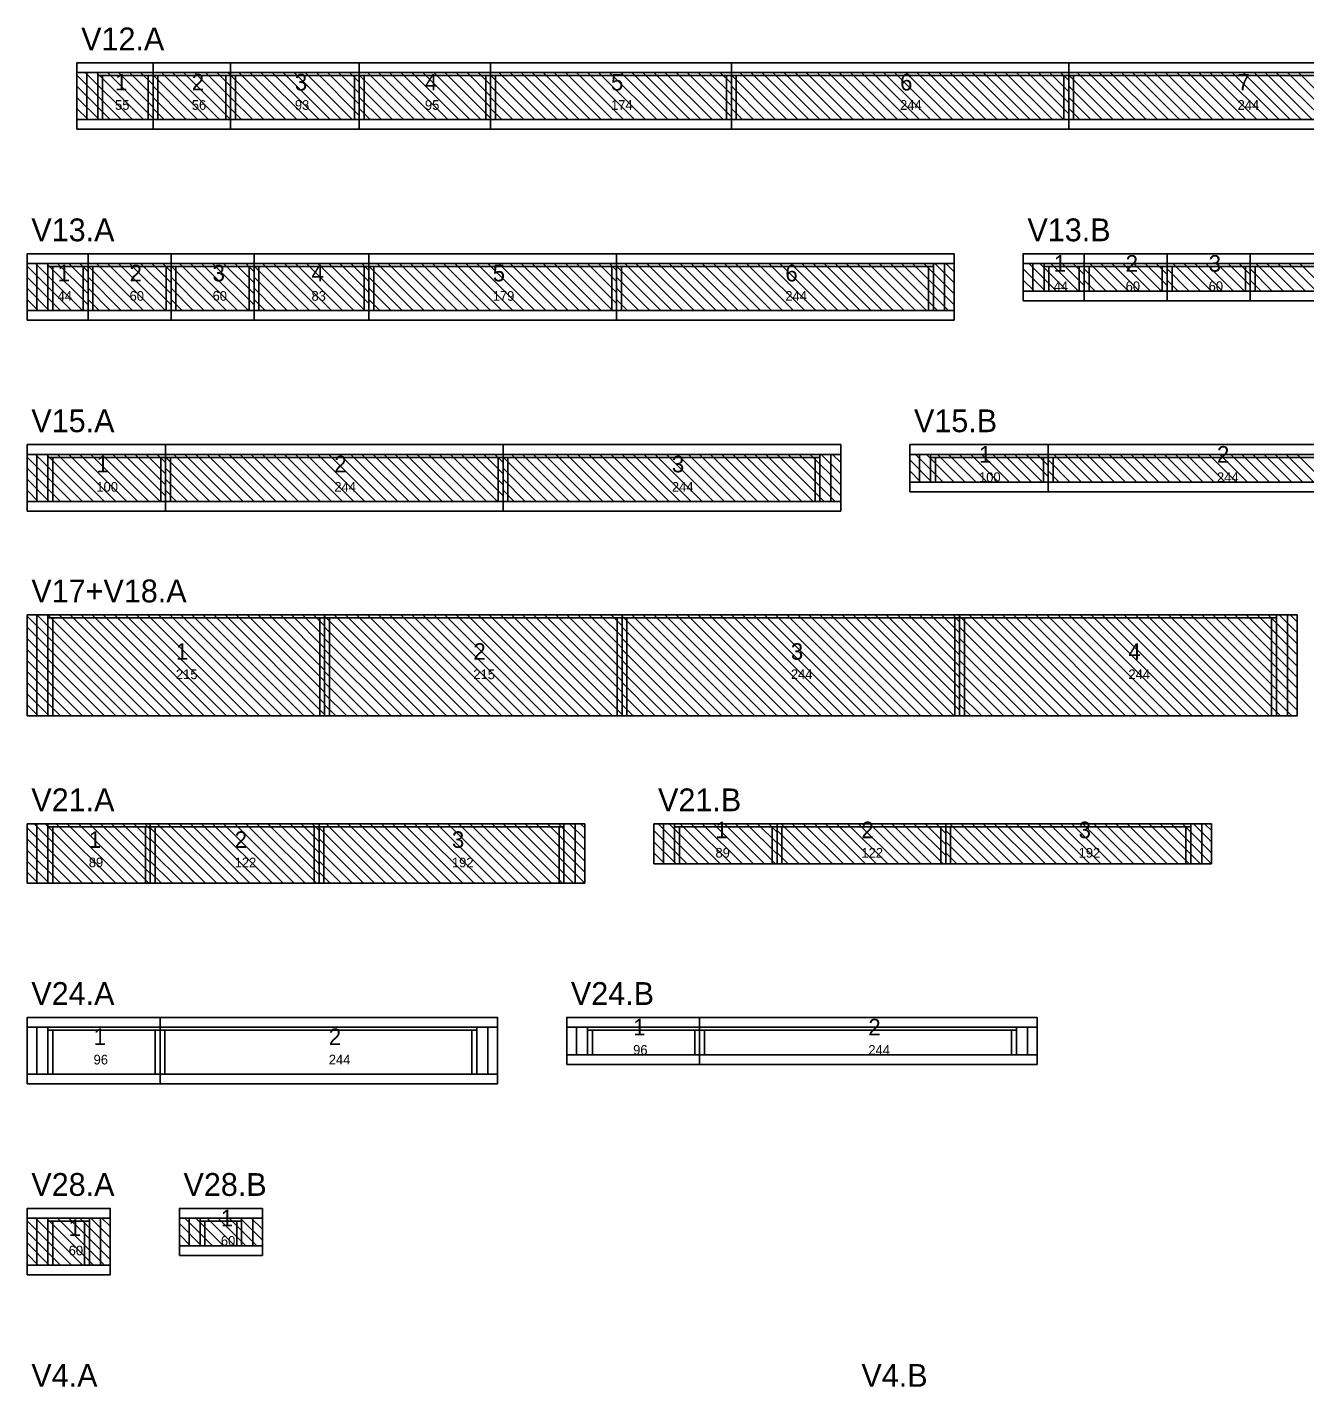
# Model space of a CAD drawing. Header units: metres. Extents: x -10 to 74425, y -2037 to 26.
# Drawn here: x 33349 to 34274, y -972 to 11 of the extents above; entities that cross this region are included whole.
import ezdxf

# ---------------------------------------------------------------- set-up
doc = ezdxf.new("R2010")
doc.units = ezdxf.units.M
doc.layers.add('VIGAS', color=7, linetype='Continuous')

msp = doc.modelspace()

# ---------------------------------------------------------------- linework, layer by layer
at = {"layer": 'VIGAS'}
for p, q in [((33384.8, -22), (33439.8, -22)), ((33384.8, -56), (33384.8, -22)), ((33416.8, -56), (33384.8, -24)), ((33424.8, -56), (33390.8, -22)), ((33391.8, -56), (33391.8, -22)), ((33432.8, -56), (33398.8, -22)), ((33399.8, -56), (33399.8, -22)), ((33399.8, -24.2), (33439.8, -24.2)), ((33403.3, -56), (33403.3, -24.2)), ((33439.8, -55), (33406.8, -22)), ((33439.8, -47), (33414.8, -22)), ((33439.8, -39), (33422.8, -22)), ((33439.8, -31), (33430.8, -22)), ((33436.3, -56), (33436.3, -24.2)), ((33439.8, -23), (33438.8, -22)), ((33439.8, -56), (33439.8, -22)), ((33439.8, -56), (33439.8, -22)), ((33439.8, -22), (33495.8, -22)), ((33439.8, -56), (33439.8, -22)), ((33439.8, -56), (33439.8, -22)), ((33439.8, -56), (33439.8, -22)), ((33471.8, -56), (33439.8, -24)), ((33439.8, -24.2), (33495.8, -24.2)), ((33443.3, -56), (33443.3, -24.2)), ((33479.8, -56), (33445.8, -22)), ((33487.8, -56), (33453.8, -22)), ((33495.8, -56), (33461.8, -22)), ((33495.8, -48), (33469.8, -22)), ((33495.8, -40), (33477.8, -22)), ((33495.8, -32), (33485.8, -22)), ((33492.3, -56), (33492.3, -24.2)), ((33495.8, -24), (33493.8, -22)), ((33495.8, -56), (33495.8, -22)), ((33495.8, -56), (33495.8, -22)), ((33495.8, -22), (33588.8, -22)), ((33495.8, -56), (33495.8, -22)), ((33495.8, -56), (33495.8, -22)), ((33495.8, -56), (33495.8, -22)), ((33527.8, -56), (33495.8, -24)), ((33495.8, -24.2), (33588.8, -24.2)), ((33499.3, -56), (33499.3, -24.2)), ((33535.8, -56), (33501.8, -22)), ((33543.8, -56), (33509.8, -22)), ((33551.8, -56), (33517.8, -22)), ((33559.8, -56), (33525.8, -22)), ((33567.8, -56), (33533.8, -22)), ((33575.8, -56), (33541.8, -22)), ((33583.8, -56), (33549.8, -22)), ((33588.8, -53), (33557.8, -22)), ((33588.8, -45), (33565.8, -22)), ((33588.8, -37), (33573.8, -22)), ((33588.8, -29), (33581.8, -22)), ((33585.3, -56), (33585.3, -24.2)), ((33588.8, -56), (33588.8, -22)), ((33588.8, -56), (33588.8, -22)), ((33588.8, -22), (33683.8, -22)), ((33588.8, -56), (33588.8, -22)), ((33588.8, -56), (33588.8, -22)), ((33588.8, -56), (33588.8, -22)), ((33620.8, -56), (33588.8, -24)), ((33588.8, -24.2), (33683.8, -24.2)), ((33592.3, -56), (33592.3, -24.2)), ((33628.8, -56), (33594.8, -22)), ((33636.8, -56), (33602.8, -22)), ((33644.8, -56), (33610.8, -22)), ((33652.8, -56), (33618.8, -22)), ((33660.8, -56), (33626.8, -22)), ((33668.8, -56), (33634.8, -22)), ((33676.8, -56), (33642.8, -22)), ((33683.8, -55), (33650.8, -22)), ((33683.8, -47), (33658.8, -22)), ((33683.8, -39), (33666.8, -22)), ((33683.8, -31), (33674.8, -22)), ((33680.3, -56), (33680.3, -24.2)), ((33683.8, -23), (33682.8, -22)), ((33683.8, -56), (33683.8, -22)), ((33683.8, -56), (33683.8, -22)), ((33683.8, -22), (33857.8, -22)), ((33683.8, -56), (33683.8, -22)), ((33683.8, -56), (33683.8, -22)), ((33683.8, -56), (33683.8, -22)), ((33715.8, -56), (33683.8, -24)), ((33683.8, -24.2), (33857.8, -24.2)), ((33687.3, -56), (33687.3, -24.2)), ((33723.8, -56), (33689.8, -22)), ((33731.8, -56), (33697.8, -22)), ((33739.8, -56), (33705.8, -22)), ((33747.8, -56), (33713.8, -22)), ((33755.8, -56), (33721.8, -22)), ((33763.8, -56), (33729.8, -22)), ((33771.8, -56), (33737.8, -22)), ((33779.8, -56), (33745.8, -22)), ((33787.8, -56), (33753.8, -22)), ((33795.8, -56), (33761.8, -22)), ((33803.8, -56), (33769.8, -22)), ((33811.8, -56), (33777.8, -22)), ((33819.8, -56), (33785.8, -22)), ((33827.8, -56), (33793.8, -22)), ((33835.8, -56), (33801.8, -22)), ((33843.8, -56), (33809.8, -22)), ((33851.8, -56), (33817.8, -22)), ((33857.8, -54), (33825.8, -22)), ((33857.8, -46), (33833.8, -22)), ((33857.8, -38), (33841.8, -22)), ((33857.8, -30), (33849.8, -22)), ((33854.3, -56), (33854.3, -24.2)), ((33857.8, -56), (33857.8, -22)), ((33857.8, -56), (33857.8, -22)), ((33857.8, -22), (34101.7, -22)), ((33857.8, -56), (33857.8, -22)), ((33857.8, -56), (33857.8, -22)), ((33857.8, -56), (33857.8, -22)), ((33857.8, -22), (33857.8, -22)), ((33889.8, -56), (33857.8, -24)), ((33857.8, -24.2), (34101.7, -24.2)), ((33861.3, -56), (33861.3, -24.2)), ((33897.8, -56), (33863.8, -22)), ((33905.8, -56), (33871.8, -22)), ((33913.8, -56), (33879.8, -22)), ((33921.8, -56), (33887.8, -22)), ((33929.8, -56), (33895.8, -22)), ((33937.8, -56), (33903.8, -22)), ((33945.8, -56), (33911.8, -22)), ((33953.8, -56), (33919.8, -22)), ((33961.8, -56), (33927.8, -22)), ((33969.8, -56), (33935.8, -22)), ((33977.8, -56), (33943.8, -22)), ((33985.8, -56), (33951.8, -22)), ((33993.8, -56), (33959.8, -22)), ((34001.8, -56), (33967.8, -22)), ((34009.8, -56), (33975.8, -22)), ((34017.8, -56), (33983.8, -22)), ((34025.8, -56), (33991.8, -22)), ((34033.8, -56), (33999.8, -22)), ((34041.8, -56), (34007.8, -22)), ((34049.8, -56), (34015.8, -22)), ((34057.8, -56), (34023.8, -22)), ((34065.8, -56), (34031.8, -22)), ((34073.8, -56), (34039.8, -22)), ((34081.8, -56), (34047.8, -22)), ((34089.8, -56), (34055.8, -22)), ((34097.8, -56), (34063.8, -22)), ((34101.7, -51.9), (34071.8, -22)), ((34101.7, -43.9), (34079.8, -22)), ((34101.7, -35.9), (34087.8, -22)), ((34101.7, -27.9), (34095.8, -22)), ((34098.2, -56), (34098.2, -24.2)), ((34101.7, -56), (34101.7, -22)), ((34101.7, -56), (34101.7, -22)), ((34101.7, -22), (34345.7, -22)), ((34101.7, -56), (34101.7, -22)), ((34101.7, -56), (34101.7, -22)), ((34101.7, -56), (34101.7, -22)), ((34133.7, -56), (34101.7, -24)), ((34101.7, -24.2), (34330.7, -24.2)), ((34105.2, -56), (34105.2, -24.2)), ((34141.7, -56), (34107.7, -22)), ((34149.7, -56), (34115.7, -22)), ((34157.7, -56), (34123.7, -22)), ((34165.7, -56), (34131.7, -22)), ((34173.7, -56), (34139.7, -22)), ((34181.7, -56), (34147.7, -22)), ((34189.7, -56), (34155.7, -22)), ((34197.7, -56), (34163.7, -22)), ((34205.7, -56), (34171.7, -22)), ((34213.7, -56), (34179.7, -22)), ((34221.7, -56), (34187.7, -22)), ((34229.7, -56), (34195.7, -22)), ((34237.7, -56), (34203.7, -22)), ((34245.7, -56), (34211.7, -22)), ((34253.7, -56), (34219.7, -22)), ((34261.7, -56), (34227.7, -22)), ((34269.7, -56), (34235.7, -22)), ((34277.7, -56), (34243.7, -22)), ((34285.7, -56), (34251.7, -22)), ((34293.7, -56), (34259.7, -22)), ((34301.7, -56), (34267.7, -22)), ((33408.8, -56), (33384.8, -32)), ((33463.8, -56), (33439.8, -32)), ((33519.8, -56), (33495.8, -32)), ((33612.8, -56), (33588.8, -32)), ((33707.8, -56), (33683.8, -32)), ((33881.8, -56), (33857.8, -32)), ((34125.7, -56), (34101.7, -32)), ((33400.8, -56), (33384.8, -40)), ((33392.8, -56), (33384.8, -48)), ((33455.8, -56), (33439.8, -40)), ((33447.8, -56), (33439.8, -48)), ((33511.8, -56), (33495.8, -40)), ((33503.8, -56), (33495.8, -48)), ((33604.8, -56), (33588.8, -40)), ((33596.8, -56), (33588.8, -48)), ((33699.8, -56), (33683.8, -40)), ((33691.8, -56), (33683.8, -48)), ((33873.8, -56), (33857.8, -40)), ((33865.8, -56), (33857.8, -48)), ((34117.7, -56), (34101.7, -40)), ((34109.7, -56), (34101.7, -48)), ((33384.8, -56), (33439.8, -56)), ((33384.8, -56), (33384.8, -56)), ((33399.8, -56), (33403.3, -56)), ((33436.3, -56), (33439.8, -56)), ((33439.8, -56), (33495.8, -56)), ((33439.8, -56), (33443.3, -56)), ((33439.8, -56), (33439.8, -56)), ((33492.3, -56), (33495.8, -56)), ((33495.8, -56), (33588.8, -56)), ((33495.8, -56), (33499.3, -56)), ((33495.8, -56), (33495.8, -56)), ((33585.3, -56), (33588.8, -56)), ((33588.8, -56), (33683.8, -56)), ((33588.8, -56), (33592.3, -56)), ((33588.8, -56), (33588.8, -56)), ((33680.3, -56), (33683.8, -56)), ((33683.8, -56), (33857.8, -56)), ((33683.8, -56), (33687.3, -56)), ((33683.8, -56), (33683.8, -56)), ((33854.3, -56), (33857.8, -56)), ((33857.8, -56), (34101.7, -56)), ((33857.8, -56), (33861.3, -56)), ((33857.8, -56), (33857.8, -56)), ((34098.2, -56), (34101.7, -56)), ((34101.7, -56), (34345.7, -56)), ((34101.7, -56), (34105.2, -56)), ((34101.7, -56), (34101.7, -56)), ((33348.8, -160), (33392.8, -160)), ((33348.8, -194), (33348.8, -160)), ((33380.8, -194), (33348.8, -162)), ((33388.8, -194), (33354.8, -160)), ((33355.8, -194), (33355.8, -160)), ((33392.8, -190), (33362.8, -160)), ((33363.8, -194), (33363.8, -160)), ((33363.8, -162.2), (33392.8, -162.2)), ((33367.3, -194), (33367.3, -162.2)), ((33392.8, -182), (33370.8, -160)), ((33392.8, -174), (33378.8, -160)), ((33392.8, -166), (33386.8, -160)), ((33389.3, -194), (33389.3, -162.2)), ((33392.8, -194), (33392.8, -160)), ((33392.8, -194), (33392.8, -160)), ((33392.8, -160), (33452.8, -160)), ((33392.8, -194), (33392.8, -160)), ((33392.8, -194), (33392.8, -160)), ((33392.8, -194), (33392.8, -160)), ((33424.8, -194), (33392.8, -162)), ((33392.8, -162.2), (33452.8, -162.2)), ((33396.3, -194), (33396.3, -162.2)), ((33432.8, -194), (33398.8, -160)), ((33440.8, -194), (33406.8, -160)), ((33448.8, -194), (33414.8, -160)), ((33452.8, -190), (33422.8, -160)), ((33452.8, -182), (33430.8, -160)), ((33452.8, -174), (33438.8, -160)), ((33452.8, -166), (33446.8, -160)), ((33449.3, -194), (33449.3, -162.2)), ((33452.8, -194), (33452.8, -160)), ((33452.8, -194), (33452.8, -160)), ((33452.8, -160), (33512.8, -160)), ((33452.8, -194), (33452.8, -160)), ((33452.8, -194), (33452.8, -160)), ((33452.8, -194), (33452.8, -160)), ((33484.8, -194), (33452.8, -162)), ((33452.8, -162.2), (33512.8, -162.2)), ((33456.3, -194), (33456.3, -162.2)), ((33492.8, -194), (33458.8, -160)), ((33500.8, -194), (33466.8, -160)), ((33508.8, -194), (33474.8, -160)), ((33512.8, -190), (33482.8, -160)), ((33512.8, -182), (33490.8, -160)), ((33512.8, -174), (33498.8, -160)), ((33512.8, -166), (33506.8, -160)), ((33509.3, -194), (33509.3, -162.2)), ((33512.8, -194), (33512.8, -160)), ((33512.8, -194), (33512.8, -160)), ((33512.8, -160), (33595.8, -160)), ((33512.8, -194), (33512.8, -160)), ((33512.8, -194), (33512.8, -160)), ((33512.8, -194), (33512.8, -160)), ((33544.8, -194), (33512.8, -162)), ((33512.8, -162.2), (33595.8, -162.2)), ((33516.3, -194), (33516.3, -162.2)), ((33552.8, -194), (33518.8, -160)), ((33560.8, -194), (33526.8, -160)), ((33568.8, -194), (33534.8, -160)), ((33576.8, -194), (33542.8, -160)), ((33584.8, -194), (33550.8, -160)), ((33592.8, -194), (33558.8, -160)), ((33595.8, -189), (33566.8, -160)), ((33595.8, -181), (33574.8, -160)), ((33595.8, -173), (33582.8, -160)), ((33595.8, -165), (33590.8, -160)), ((33592.3, -194), (33592.3, -162.2)), ((33595.8, -194), (33595.8, -160)), ((33595.8, -194), (33595.8, -160)), ((33595.8, -160), (33774.8, -160)), ((33595.8, -194), (33595.8, -160)), ((33595.8, -194), (33595.8, -160)), ((33595.8, -194), (33595.8, -160)), ((33627.8, -194), (33595.8, -162)), ((33595.8, -162.2), (33774.8, -162.2)), ((33599.3, -194), (33599.3, -162.2)), ((33635.8, -194), (33601.8, -160)), ((33643.8, -194), (33609.8, -160)), ((33651.8, -194), (33617.8, -160)), ((33659.8, -194), (33625.8, -160)), ((33667.8, -194), (33633.8, -160)), ((33675.8, -194), (33641.8, -160)), ((33683.8, -194), (33649.8, -160)), ((33691.8, -194), (33657.8, -160)), ((33699.8, -194), (33665.8, -160)), ((33707.8, -194), (33673.8, -160)), ((33715.8, -194), (33681.8, -160)), ((33723.8, -194), (33689.8, -160)), ((33731.8, -194), (33697.8, -160)), ((33739.8, -194), (33705.8, -160)), ((33747.8, -194), (33713.8, -160)), ((33755.8, -194), (33721.8, -160)), ((33763.8, -194), (33729.8, -160)), ((33771.8, -194), (33737.8, -160)), ((33774.8, -189), (33745.8, -160)), ((33774.8, -181), (33753.8, -160)), ((33774.8, -173), (33761.8, -160)), ((33774.8, -165), (33769.8, -160)), ((33771.3, -194), (33771.3, -162.2)), ((33774.8, -194), (33774.8, -160)), ((33774.8, -194), (33774.8, -160)), ((33774.8, -160), (34018.8, -160)), ((33774.8, -194), (33774.8, -160)), ((33774.8, -194), (33774.8, -160)), ((33774.8, -194), (33774.8, -160)), ((33806.8, -194), (33774.8, -162)), ((33774.8, -162.2), (34003.8, -162.2)), ((33778.3, -194), (33778.3, -162.2)), ((33814.8, -194), (33780.8, -160)), ((33822.8, -194), (33788.8, -160)), ((33830.8, -194), (33796.8, -160)), ((33838.8, -194), (33804.8, -160)), ((33846.8, -194), (33812.8, -160)), ((33854.8, -194), (33820.8, -160)), ((33862.8, -194), (33828.8, -160)), ((33870.8, -194), (33836.8, -160)), ((33878.8, -194), (33844.8, -160)), ((33886.8, -194), (33852.8, -160)), ((33894.8, -194), (33860.8, -160)), ((33902.8, -194), (33868.8, -160)), ((33910.8, -194), (33876.8, -160)), ((33918.8, -194), (33884.8, -160)), ((33926.8, -194), (33892.8, -160)), ((33934.8, -194), (33900.8, -160)), ((33942.8, -194), (33908.8, -160)), ((33950.8, -194), (33916.8, -160)), ((33958.8, -194), (33924.8, -160)), ((33966.8, -194), (33932.8, -160)), ((33974.8, -194), (33940.8, -160)), ((33982.8, -194), (33948.8, -160)), ((33990.8, -194), (33956.8, -160)), ((33998.8, -194), (33964.8, -160)), ((34006.8, -194), (33972.8, -160)), ((34014.8, -194), (33980.8, -160)), ((34018.8, -190), (33988.8, -160)), ((34018.8, -182), (33996.8, -160)), ((34000.3, -194), (34000.3, -162.2)), ((34003.8, -194), (34003.8, -160)), ((34018.8, -174), (34004.8, -160)), ((34011.8, -194), (34011.8, -160)), ((34018.8, -166), (34012.8, -160)), ((34018.8, -194), (34018.8, -160)), ((34068.8, -160), (34112.8, -160)), ((34068.8, -180), (34068.8, -160)), ((34084.8, -180), (34068.8, -164)), ((34092.8, -180), (34072.8, -160)), ((34075.8, -180), (34075.8, -160)), ((34100.8, -180), (34080.8, -160)), ((34083.8, -180), (34083.8, -160)), ((34083.8, -162.2), (34112.8, -162.2)), ((34087.3, -180), (34087.3, -162.2)), ((34108.8, -180), (34088.8, -160)), ((34112.8, -176), (34096.8, -160)), ((34112.8, -168), (34104.8, -160)), ((34109.3, -180), (34109.3, -162.2)), ((34112.8, -180), (34112.8, -160)), ((34112.8, -180), (34112.8, -160)), ((34112.8, -160), (34172.8, -160)), ((34112.8, -180), (34112.8, -160)), ((34112.8, -180), (34112.8, -160)), ((34112.8, -180), (34112.8, -160)), ((34112.8, -160), (34112.8, -160)), ((34112.8, -162.2), (34172.8, -162.2)), ((34128.8, -180), (34112.8, -164)), ((34116.3, -180), (34116.3, -162.2)), ((34136.8, -180), (34116.8, -160)), ((34144.8, -180), (34124.8, -160)), ((34152.8, -180), (34132.8, -160)), ((34160.8, -180), (34140.8, -160)), ((34168.8, -180), (34148.8, -160)), ((34172.8, -176), (34156.8, -160)), ((34172.8, -168), (34164.8, -160)), ((34169.3, -180), (34169.3, -162.2)), ((34172.8, -180), (34172.8, -160)), ((34172.8, -180), (34172.8, -160)), ((34172.8, -160), (34232.8, -160)), ((34172.8, -180), (34172.8, -160)), ((34172.8, -180), (34172.8, -160)), ((34172.8, -180), (34172.8, -160)), ((34172.8, -160), (34172.8, -160)), ((34172.8, -162.2), (34232.8, -162.2)), ((34188.8, -180), (34172.8, -164)), ((34176.3, -180), (34176.3, -162.2)), ((34196.8, -180), (34176.8, -160)), ((34204.8, -180), (34184.8, -160)), ((34212.8, -180), (34192.8, -160)), ((34220.8, -180), (34200.8, -160)), ((34228.8, -180), (34208.8, -160)), ((34232.8, -176), (34216.8, -160)), ((34232.8, -168), (34224.8, -160)), ((34229.3, -180), (34229.3, -162.2)), ((34232.8, -180), (34232.8, -160)), ((34232.8, -180), (34232.8, -160)), ((34232.8, -160), (34315.8, -160)), ((34232.8, -180), (34232.8, -160)), ((34232.8, -180), (34232.8, -160)), ((34232.8, -180), (34232.8, -160)), ((34232.8, -160), (34232.8, -160)), ((34232.8, -162.2), (34315.8, -162.2)), ((34248.8, -180), (34232.8, -164)), ((34236.3, -180), (34236.3, -162.2)), ((34256.8, -180), (34236.8, -160)), ((34264.8, -180), (34244.8, -160)), ((34272.8, -180), (34252.8, -160)), ((34280.8, -180), (34260.8, -160)), ((34288.8, -180), (34268.8, -160)), ((33372.8, -194), (33348.8, -170)), ((33416.8, -194), (33392.8, -170)), ((33476.8, -194), (33452.8, -170)), ((33536.8, -194), (33512.8, -170)), ((33619.8, -194), (33595.8, -170)), ((33798.8, -194), (33774.8, -170)), ((34076.8, -180), (34068.8, -172)), ((34120.8, -180), (34112.8, -172)), ((34180.8, -180), (34172.8, -172)), ((34240.8, -180), (34232.8, -172)), ((33364.8, -194), (33348.8, -178)), ((33356.8, -194), (33348.8, -186)), ((33408.8, -194), (33392.8, -178)), ((33400.8, -194), (33392.8, -186)), ((33468.8, -194), (33452.8, -178)), ((33460.8, -194), (33452.8, -186)), ((33528.8, -194), (33512.8, -178)), ((33520.8, -194), (33512.8, -186)), ((33611.8, -194), (33595.8, -178)), ((33603.8, -194), (33595.8, -186)), ((33790.8, -194), (33774.8, -178)), ((33782.8, -194), (33774.8, -186)), ((34068.8, -180), (34112.8, -180)), ((34068.8, -180), (34068.8, -180)), ((34083.8, -180), (34087.3, -180)), ((34109.3, -180), (34112.8, -180)), ((34112.8, -180), (34172.8, -180)), ((34112.8, -180), (34116.3, -180)), ((34112.8, -180), (34112.8, -180)), ((34169.3, -180), (34172.8, -180)), ((34172.8, -180), (34232.8, -180)), ((34172.8, -180), (34176.3, -180)), ((34172.8, -180), (34172.8, -180)), ((34229.3, -180), (34232.8, -180)), ((34232.8, -180), (34315.8, -180)), ((34232.8, -180), (34236.3, -180)), ((34232.8, -180), (34232.8, -180)), ((33348.8, -194), (33392.8, -194)), ((33348.8, -194), (33348.8, -194)), ((33363.8, -194), (33367.3, -194)), ((33389.3, -194), (33392.8, -194)), ((33392.8, -194), (33452.8, -194)), ((33392.8, -194), (33396.3, -194)), ((33392.8, -194), (33392.8, -194)), ((33449.3, -194), (33452.8, -194)), ((33452.8, -194), (33512.8, -194)), ((33452.8, -194), (33456.3, -194)), ((33452.8, -194), (33452.8, -194)), ((33509.3, -194), (33512.8, -194)), ((33512.8, -194), (33595.8, -194)), ((33512.8, -194), (33516.3, -194)), ((33512.8, -194), (33512.8, -194)), ((33592.3, -194), (33595.8, -194)), ((33595.8, -194), (33774.8, -194)), ((33595.8, -194), (33599.3, -194)), ((33595.8, -194), (33595.8, -194)), ((33771.3, -194), (33774.8, -194)), ((33774.8, -194), (34018.8, -194)), ((33774.8, -194), (33778.3, -194)), ((33774.8, -194), (33774.8, -194)), ((34000.3, -194), (34003.8, -194)), ((33348.8, -298), (33448.8, -298)), ((33348.8, -332), (33348.8, -298)), ((33380.8, -332), (33348.8, -300)), ((33388.8, -332), (33354.8, -298)), ((33355.8, -332), (33355.8, -298)), ((33396.8, -332), (33362.8, -298)), ((33363.8, -332), (33363.8, -298)), ((33363.8, -300.2), (33448.8, -300.2)), ((33367.3, -332), (33367.3, -300.2)), ((33404.8, -332), (33370.8, -298)), ((33412.8, -332), (33378.8, -298)), ((33420.8, -332), (33386.8, -298)), ((33428.8, -332), (33394.8, -298)), ((33436.8, -332), (33402.8, -298)), ((33444.8, -332), (33410.8, -298)), ((33448.8, -328), (33418.8, -298)), ((33448.8, -320), (33426.8, -298)), ((33448.8, -312), (33434.8, -298)), ((33448.8, -304), (33442.8, -298)), ((33445.3, -332), (33445.3, -300.2)), ((33448.8, -332), (33448.8, -298)), ((33448.8, -332), (33448.8, -298)), ((33448.8, -298), (33692.8, -298)), ((33448.8, -332), (33448.8, -298)), ((33448.8, -332), (33448.8, -298)), ((33448.8, -332), (33448.8, -298)), ((33480.8, -332), (33448.8, -300)), ((33448.8, -300.2), (33692.8, -300.2)), ((33452.3, -332), (33452.3, -300.2)), ((33488.8, -332), (33454.8, -298)), ((33496.8, -332), (33462.8, -298)), ((33504.8, -332), (33470.8, -298)), ((33512.8, -332), (33478.8, -298)), ((33520.8, -332), (33486.8, -298)), ((33528.8, -332), (33494.8, -298)), ((33536.8, -332), (33502.8, -298)), ((33544.8, -332), (33510.8, -298)), ((33552.8, -332), (33518.8, -298)), ((33560.8, -332), (33526.8, -298)), ((33568.8, -332), (33534.8, -298)), ((33576.8, -332), (33542.8, -298)), ((33584.8, -332), (33550.8, -298)), ((33592.8, -332), (33558.8, -298)), ((33600.8, -332), (33566.8, -298)), ((33608.8, -332), (33574.8, -298)), ((33616.8, -332), (33582.8, -298)), ((33624.8, -332), (33590.8, -298)), ((33632.8, -332), (33598.8, -298)), ((33640.8, -332), (33606.8, -298)), ((33648.8, -332), (33614.8, -298)), ((33656.8, -332), (33622.8, -298)), ((33664.8, -332), (33630.8, -298)), ((33672.8, -332), (33638.8, -298)), ((33680.8, -332), (33646.8, -298)), ((33688.8, -332), (33654.8, -298)), ((33692.8, -328), (33662.8, -298)), ((33692.8, -320), (33670.8, -298)), ((33692.8, -312), (33678.8, -298)), ((33692.8, -304), (33686.8, -298)), ((33689.3, -332), (33689.3, -300.2)), ((33692.8, -332), (33692.8, -298)), ((33692.8, -332), (33692.8, -298)), ((33692.8, -298), (33936.8, -298)), ((33692.8, -332), (33692.8, -298)), ((33692.8, -332), (33692.8, -298)), ((33692.8, -332), (33692.8, -298)), ((33724.8, -332), (33692.8, -300)), ((33692.8, -300.2), (33921.8, -300.2)), ((33696.3, -332), (33696.3, -300.2)), ((33732.8, -332), (33698.8, -298)), ((33740.8, -332), (33706.8, -298)), ((33748.8, -332), (33714.8, -298)), ((33756.8, -332), (33722.8, -298)), ((33764.8, -332), (33730.8, -298)), ((33772.8, -332), (33738.8, -298)), ((33780.8, -332), (33746.8, -298)), ((33788.8, -332), (33754.8, -298)), ((33796.8, -332), (33762.8, -298)), ((33804.8, -332), (33770.8, -298)), ((33812.8, -332), (33778.8, -298)), ((33820.8, -332), (33786.8, -298)), ((33828.8, -332), (33794.8, -298)), ((33836.8, -332), (33802.8, -298)), ((33844.8, -332), (33810.8, -298)), ((33852.8, -332), (33818.8, -298)), ((33860.8, -332), (33826.8, -298)), ((33868.8, -332), (33834.8, -298)), ((33876.8, -332), (33842.8, -298)), ((33884.8, -332), (33850.8, -298)), ((33892.8, -332), (33858.8, -298)), ((33900.8, -332), (33866.8, -298)), ((33908.8, -332), (33874.8, -298)), ((33916.8, -332), (33882.8, -298)), ((33924.8, -332), (33890.8, -298)), ((33932.8, -332), (33898.8, -298)), ((33936.8, -328), (33906.8, -298)), ((33936.8, -320), (33914.8, -298)), ((33918.3, -332), (33918.3, -300.2)), ((33921.8, -332), (33921.8, -298)), ((33936.8, -312), (33922.8, -298)), ((33929.8, -332), (33929.8, -298)), ((33936.8, -304), (33930.8, -298)), ((33936.8, -332), (33936.8, -298)), ((33986.8, -298), (34086.8, -298)), ((33986.8, -318), (33986.8, -298)), ((34002.8, -318), (33986.8, -302)), ((34010.8, -318), (33990.8, -298)), ((33993.8, -318), (33993.8, -298)), ((34018.8, -318), (33998.8, -298)), ((34001.8, -318), (34001.8, -298)), ((34001.8, -300.2), (34086.8, -300.2)), ((34005.3, -318), (34005.3, -300.2)), ((34026.8, -318), (34006.8, -298)), ((34034.8, -318), (34014.8, -298)), ((34042.8, -318), (34022.8, -298)), ((34050.8, -318), (34030.8, -298)), ((34058.8, -318), (34038.8, -298)), ((34066.8, -318), (34046.8, -298)), ((34074.8, -318), (34054.8, -298)), ((34082.8, -318), (34062.8, -298)), ((34086.8, -314), (34070.8, -298)), ((34086.8, -306), (34078.8, -298)), ((34083.3, -318), (34083.3, -300.2)), ((34086.8, -318), (34086.8, -298)), ((34086.8, -318), (34086.8, -298)), ((34086.8, -298), (34330.8, -298)), ((34086.8, -318), (34086.8, -298)), ((34086.8, -318), (34086.8, -298)), ((34086.8, -318), (34086.8, -298)), ((34086.8, -298), (34086.8, -298)), ((34086.8, -300.2), (34330.8, -300.2)), ((34102.8, -318), (34086.8, -302)), ((34090.3, -318), (34090.3, -300.2)), ((34110.8, -318), (34090.8, -298)), ((34118.8, -318), (34098.8, -298)), ((34126.8, -318), (34106.8, -298)), ((34134.8, -318), (34114.8, -298)), ((34142.8, -318), (34122.8, -298)), ((34150.8, -318), (34130.8, -298)), ((34158.8, -318), (34138.8, -298)), ((34166.8, -318), (34146.8, -298)), ((34174.8, -318), (34154.8, -298)), ((34182.8, -318), (34162.8, -298)), ((34190.8, -318), (34170.8, -298)), ((34198.8, -318), (34178.8, -298)), ((34206.8, -318), (34186.8, -298)), ((34214.8, -318), (34194.8, -298)), ((34222.8, -318), (34202.8, -298)), ((34230.8, -318), (34210.8, -298)), ((34238.8, -318), (34218.8, -298)), ((34246.8, -318), (34226.8, -298)), ((34254.8, -318), (34234.8, -298)), ((34262.8, -318), (34242.8, -298)), ((34270.8, -318), (34250.8, -298)), ((34278.8, -318), (34258.8, -298)), ((34286.8, -318), (34266.8, -298)), ((33372.8, -332), (33348.8, -308)), ((33472.8, -332), (33448.8, -308)), ((33716.8, -332), (33692.8, -308)), ((33994.8, -318), (33986.8, -310)), ((34094.8, -318), (34086.8, -310)), ((33364.8, -332), (33348.8, -316)), ((33356.8, -332), (33348.8, -324)), ((33464.8, -332), (33448.8, -316)), ((33456.8, -332), (33448.8, -324)), ((33708.8, -332), (33692.8, -316)), ((33700.8, -332), (33692.8, -324)), ((33986.8, -318), (34086.8, -318)), ((33986.8, -318), (33986.8, -318)), ((34001.8, -318), (34005.3, -318)), ((34083.3, -318), (34086.8, -318)), ((34086.8, -318), (34330.8, -318)), ((34086.8, -318), (34090.3, -318)), ((34086.8, -318), (34086.8, -318)), ((33348.8, -332), (33448.8, -332)), ((33348.8, -332), (33348.8, -332)), ((33363.8, -332), (33367.3, -332)), ((33445.3, -332), (33448.8, -332)), ((33448.8, -332), (33692.8, -332)), ((33448.8, -332), (33452.3, -332)), ((33448.8, -332), (33448.8, -332)), ((33689.3, -332), (33692.8, -332)), ((33692.8, -332), (33936.8, -332)), ((33692.8, -332), (33696.3, -332)), ((33692.8, -332), (33692.8, -332)), ((33918.3, -332), (33921.8, -332)), ((33348.8, -414), (33563.8, -414)), ((33348.8, -487), (33348.8, -414)), ((33420.8, -487), (33348.8, -415)), ((33355.8, -487), (33355.8, -414)), ((33428.8, -487), (33355.8, -414)), ((33363.8, -487), (33363.8, -414)), ((33436.8, -487), (33363.8, -414)), ((33363.8, -416.2), (33563.8, -416.2)), ((33367.3, -487), (33367.3, -416.2)), ((33444.8, -487), (33371.8, -414)), ((33452.8, -487), (33379.8, -414)), ((33460.8, -487), (33387.8, -414)), ((33468.8, -487), (33395.8, -414)), ((33476.8, -487), (33403.8, -414)), ((33484.8, -487), (33411.8, -414)), ((33492.8, -487), (33419.8, -414)), ((33500.8, -487), (33427.8, -414)), ((33508.8, -487), (33435.8, -414)), ((33516.8, -487), (33443.8, -414)), ((33524.8, -487), (33451.8, -414)), ((33532.8, -487), (33459.8, -414)), ((33540.8, -487), (33467.8, -414)), ((33548.8, -487), (33475.8, -414)), ((33556.8, -487), (33483.8, -414)), ((33563.8, -486), (33491.8, -414)), ((33563.8, -478), (33499.8, -414)), ((33563.8, -470), (33507.8, -414)), ((33563.8, -462), (33515.8, -414)), ((33563.8, -454), (33523.8, -414)), ((33563.8, -446), (33531.8, -414)), ((33563.8, -438), (33539.8, -414)), ((33563.8, -430), (33547.8, -414)), ((33563.8, -422), (33555.8, -414)), ((33560.3, -487), (33560.3, -416.2)), ((33563.8, -487), (33563.8, -414)), ((33563.8, -487), (33563.8, -414)), ((33563.8, -414), (33778.8, -414)), ((33563.8, -487), (33563.8, -414)), ((33563.8, -487), (33563.8, -414)), ((33563.8, -487), (33563.8, -414)), ((33563.8, -414), (33563.8, -414)), ((33635.8, -487), (33563.8, -415)), ((33563.8, -416.2), (33778.8, -416.2)), ((33567.3, -487), (33567.3, -416.2)), ((33643.8, -487), (33570.8, -414)), ((33651.8, -487), (33578.8, -414)), ((33659.8, -487), (33586.8, -414)), ((33667.8, -487), (33594.8, -414)), ((33675.8, -487), (33602.8, -414)), ((33683.8, -487), (33610.8, -414)), ((33691.8, -487), (33618.8, -414)), ((33699.8, -487), (33626.8, -414)), ((33707.8, -487), (33634.8, -414)), ((33715.8, -487), (33642.8, -414)), ((33723.8, -487), (33650.8, -414)), ((33731.8, -487), (33658.8, -414)), ((33739.8, -487), (33666.8, -414)), ((33747.8, -487), (33674.8, -414)), ((33755.8, -487), (33682.8, -414)), ((33763.8, -487), (33690.8, -414)), ((33771.8, -487), (33698.8, -414)), ((33778.8, -486), (33706.8, -414)), ((33778.8, -478), (33714.8, -414)), ((33778.8, -470), (33722.8, -414)), ((33778.8, -462), (33730.8, -414)), ((33778.8, -454), (33738.8, -414)), ((33778.8, -446), (33746.8, -414)), ((33778.8, -438), (33754.8, -414)), ((33778.8, -430), (33762.8, -414)), ((33778.8, -422), (33770.8, -414)), ((33775.3, -487), (33775.3, -416.2)), ((33778.8, -487), (33778.8, -414)), ((33778.8, -487), (33778.8, -414)), ((33778.8, -414), (34022.8, -414)), ((33778.8, -487), (33778.8, -414)), ((33778.8, -487), (33778.8, -414)), ((33778.8, -487), (33778.8, -414)), ((33778.8, -414), (33778.8, -414)), ((33850.8, -487), (33778.8, -415)), ((33778.8, -416.2), (34022.8, -416.2)), ((33782.3, -487), (33782.3, -416.2)), ((33858.8, -487), (33785.8, -414)), ((33866.8, -487), (33793.8, -414)), ((33874.8, -487), (33801.8, -414)), ((33882.8, -487), (33809.8, -414)), ((33890.8, -487), (33817.8, -414)), ((33898.8, -487), (33825.8, -414)), ((33906.8, -487), (33833.8, -414)), ((33914.8, -487), (33841.8, -414)), ((33922.8, -487), (33849.8, -414)), ((33930.8, -487), (33857.8, -414)), ((33938.8, -487), (33865.8, -414)), ((33946.8, -487), (33873.8, -414)), ((33954.8, -487), (33881.8, -414)), ((33962.8, -487), (33889.8, -414)), ((33970.8, -487), (33897.8, -414)), ((33978.8, -487), (33905.8, -414)), ((33986.8, -487), (33913.8, -414)), ((33994.8, -487), (33921.8, -414)), ((34002.8, -487), (33929.8, -414)), ((34010.8, -487), (33937.8, -414)), ((34018.8, -487), (33945.8, -414)), ((34022.8, -483), (33953.8, -414)), ((34022.8, -475), (33961.8, -414)), ((34022.8, -467), (33969.8, -414)), ((34022.8, -459), (33977.8, -414)), ((34022.8, -451), (33985.8, -414)), ((34022.8, -443), (33993.8, -414)), ((34022.8, -435), (34001.8, -414)), ((34022.8, -427), (34009.8, -414)), ((34022.8, -419), (34017.8, -414)), ((34019.3, -487), (34019.3, -416.2)), ((34022.8, -487), (34022.8, -414)), ((34022.8, -487), (34022.8, -414)), ((34022.8, -414), (34266.8, -414)), ((34022.8, -487), (34022.8, -414)), ((34022.8, -487), (34022.8, -414)), ((34022.8, -487), (34022.8, -414)), ((34094.8, -487), (34022.8, -415)), ((34022.8, -416.2), (34251.8, -416.2)), ((34026.3, -487), (34026.3, -416.2)), ((34102.8, -487), (34029.8, -414)), ((34110.8, -487), (34037.8, -414)), ((34118.8, -487), (34045.8, -414)), ((34126.8, -487), (34053.8, -414)), ((34134.8, -487), (34061.8, -414)), ((34142.8, -487), (34069.8, -414)), ((34150.8, -487), (34077.8, -414)), ((34158.8, -487), (34085.8, -414)), ((34166.8, -487), (34093.8, -414)), ((34174.8, -487), (34101.8, -414)), ((34182.8, -487), (34109.8, -414)), ((34190.8, -487), (34117.8, -414)), ((34198.8, -487), (34125.8, -414)), ((34206.8, -487), (34133.8, -414)), ((34214.8, -487), (34141.8, -414)), ((34222.8, -487), (34149.8, -414)), ((34230.8, -487), (34157.8, -414)), ((34238.8, -487), (34165.8, -414)), ((34246.8, -487), (34173.8, -414)), ((34254.8, -487), (34181.8, -414)), ((34262.8, -487), (34189.8, -414)), ((34266.8, -483), (34197.8, -414)), ((34266.8, -475), (34205.8, -414)), ((34266.8, -467), (34213.8, -414)), ((34266.8, -459), (34221.8, -414)), ((34266.8, -451), (34229.8, -414)), ((34266.8, -443), (34237.8, -414)), ((34266.8, -435), (34245.8, -414)), ((34248.3, -487), (34248.3, -416.2)), ((34251.8, -487), (34251.8, -414)), ((34266.8, -427), (34253.8, -414)), ((34259.8, -487), (34259.8, -414)), ((34266.8, -419), (34261.8, -414)), ((34266.8, -487), (34266.8, -414)), ((33412.8, -487), (33348.8, -423)), ((33404.8, -487), (33348.8, -431)), ((33627.8, -487), (33563.8, -423)), ((33619.8, -487), (33563.8, -431)), ((33842.8, -487), (33778.8, -423)), ((33834.8, -487), (33778.8, -431)), ((34086.8, -487), (34022.8, -423)), ((34078.8, -487), (34022.8, -431)), ((33396.8, -487), (33348.8, -439)), ((33611.8, -487), (33563.8, -439)), ((33826.8, -487), (33778.8, -439)), ((34070.8, -487), (34022.8, -439)), ((33388.8, -487), (33348.8, -447)), ((33603.8, -487), (33563.8, -447)), ((33818.8, -487), (33778.8, -447)), ((34062.8, -487), (34022.8, -447)), ((33380.8, -487), (33348.8, -455)), ((33595.8, -487), (33563.8, -455)), ((33810.8, -487), (33778.8, -455)), ((34054.8, -487), (34022.8, -455)), ((33372.8, -487), (33348.8, -463)), ((33364.8, -487), (33348.8, -471)), ((33587.8, -487), (33563.8, -463)), ((33579.8, -487), (33563.8, -471)), ((33802.8, -487), (33778.8, -463)), ((33794.8, -487), (33778.8, -471)), ((34046.8, -487), (34022.8, -463)), ((34038.8, -487), (34022.8, -471)), ((33356.8, -487), (33348.8, -479)), ((33571.8, -487), (33563.8, -479)), ((33786.8, -487), (33778.8, -479)), ((34030.8, -487), (34022.8, -479)), ((33348.8, -487), (33563.8, -487)), ((33348.8, -487), (33348.8, -487)), ((33363.8, -487), (33367.3, -487)), ((33560.3, -487), (33563.8, -487)), ((33563.8, -487), (33778.8, -487)), ((33563.8, -487), (33567.3, -487)), ((33563.8, -487), (33563.8, -487)), ((33775.3, -487), (33778.8, -487)), ((33778.8, -487), (34022.8, -487)), ((33778.8, -487), (33782.3, -487)), ((33778.8, -487), (33778.8, -487)), ((34019.3, -487), (34022.8, -487)), ((34022.8, -487), (34266.8, -487)), ((34022.8, -487), (34026.3, -487)), ((34022.8, -487), (34022.8, -487)), ((34248.3, -487), (34251.8, -487)), ((33348.8, -565), (33437.8, -565)), ((33348.8, -608), (33348.8, -565)), ((33388.8, -608), (33348.8, -568)), ((33396.8, -608), (33353.8, -565)), ((33355.8, -608), (33355.8, -565)), ((33404.8, -608), (33361.8, -565)), ((33363.8, -608), (33363.8, -565)), ((33363.8, -567.2), (33437.8, -567.2)), ((33367.3, -608), (33367.3, -567.2)), ((33412.8, -608), (33369.8, -565)), ((33420.8, -608), (33377.8, -565)), ((33428.8, -608), (33385.8, -565)), ((33436.8, -608), (33393.8, -565)), ((33437.8, -601), (33401.8, -565)), ((33437.8, -593), (33409.8, -565)), ((33437.8, -585), (33417.8, -565)), ((33437.8, -577), (33425.8, -565)), ((33437.8, -569), (33433.8, -565)), ((33434.3, -608), (33434.3, -567.2)), ((33437.8, -608), (33437.8, -565)), ((33437.8, -608), (33437.8, -565)), ((33437.8, -565), (33559.8, -565)), ((33437.8, -608), (33437.8, -565)), ((33437.8, -608), (33437.8, -565)), ((33437.8, -608), (33437.8, -565)), ((33437.8, -567.2), (33559.8, -567.2)), ((33477.8, -608), (33437.8, -568)), ((33441.3, -608), (33441.3, -567.2)), ((33485.8, -608), (33442.8, -565)), ((33493.8, -608), (33450.8, -565)), ((33501.8, -608), (33458.8, -565)), ((33509.8, -608), (33466.8, -565)), ((33517.8, -608), (33474.8, -565)), ((33525.8, -608), (33482.8, -565)), ((33533.8, -608), (33490.8, -565)), ((33541.8, -608), (33498.8, -565)), ((33549.8, -608), (33506.8, -565)), ((33557.8, -608), (33514.8, -565)), ((33559.8, -602), (33522.8, -565)), ((33559.8, -594), (33530.8, -565)), ((33559.8, -586), (33538.8, -565)), ((33559.8, -578), (33546.8, -565)), ((33559.8, -570), (33554.8, -565)), ((33556.3, -608), (33556.3, -567.2)), ((33559.8, -608), (33559.8, -565)), ((33559.8, -608), (33559.8, -565)), ((33559.8, -565), (33751.8, -565)), ((33559.8, -608), (33559.8, -565)), ((33559.8, -608), (33559.8, -565)), ((33559.8, -608), (33559.8, -565)), ((33559.8, -567.2), (33736.8, -567.2)), ((33599.8, -608), (33559.8, -568)), ((33563.3, -608), (33563.3, -567.2)), ((33607.8, -608), (33564.8, -565)), ((33615.8, -608), (33572.8, -565)), ((33623.8, -608), (33580.8, -565)), ((33631.8, -608), (33588.8, -565)), ((33639.8, -608), (33596.8, -565)), ((33647.8, -608), (33604.8, -565)), ((33655.8, -608), (33612.8, -565)), ((33663.8, -608), (33620.8, -565)), ((33671.8, -608), (33628.8, -565)), ((33679.8, -608), (33636.8, -565)), ((33687.8, -608), (33644.8, -565)), ((33695.8, -608), (33652.8, -565)), ((33703.8, -608), (33660.8, -565)), ((33711.8, -608), (33668.8, -565)), ((33719.8, -608), (33676.8, -565)), ((33727.8, -608), (33684.8, -565)), ((33735.8, -608), (33692.8, -565)), ((33743.8, -608), (33700.8, -565)), ((33751.8, -608), (33708.8, -565)), ((33751.8, -600), (33716.8, -565)), ((33751.8, -592), (33724.8, -565)), ((33751.8, -584), (33732.8, -565)), ((33733.3, -608), (33733.3, -567.2)), ((33736.8, -608), (33736.8, -565)), ((33751.8, -576), (33740.8, -565)), ((33744.8, -608), (33744.8, -565)), ((33751.8, -568), (33748.8, -565)), ((33751.8, -608), (33751.8, -565)), ((33801.8, -565), (33890.8, -565)), ((33801.8, -594), (33801.8, -565)), ((33833.8, -594), (33804.8, -565)), ((33808.8, -594), (33808.8, -565)), ((33841.8, -594), (33812.8, -565)), ((33816.8, -594), (33816.8, -565)), ((33816.8, -567.2), (33890.8, -567.2)), ((33820.3, -594), (33820.3, -567.2)), ((33849.8, -594), (33820.8, -565)), ((33857.8, -594), (33828.8, -565)), ((33865.8, -594), (33836.8, -565)), ((33873.8, -594), (33844.8, -565)), ((33881.8, -594), (33852.8, -565)), ((33889.8, -594), (33860.8, -565)), ((33890.8, -587), (33868.8, -565)), ((33890.8, -579), (33876.8, -565)), ((33890.8, -571), (33884.8, -565)), ((33887.3, -594), (33887.3, -567.2)), ((33890.8, -594), (33890.8, -565)), ((33890.8, -594), (33890.8, -565)), ((33890.8, -565), (34012.8, -565)), ((33890.8, -594), (33890.8, -565)), ((33890.8, -594), (33890.8, -565)), ((33890.8, -594), (33890.8, -565)), ((33890.8, -567.2), (34012.8, -567.2)), ((33922.8, -594), (33893.8, -565)), ((33894.3, -594), (33894.3, -567.2)), ((33930.8, -594), (33901.8, -565)), ((33938.8, -594), (33909.8, -565)), ((33946.8, -594), (33917.8, -565)), ((33954.8, -594), (33925.8, -565)), ((33962.8, -594), (33933.8, -565)), ((33970.8, -594), (33941.8, -565)), ((33978.8, -594), (33949.8, -565)), ((33986.8, -594), (33957.8, -565)), ((33994.8, -594), (33965.8, -565)), ((34002.8, -594), (33973.8, -565)), ((34010.8, -594), (33981.8, -565)), ((34012.8, -588), (33989.8, -565)), ((34012.8, -580), (33997.8, -565)), ((34012.8, -572), (34005.8, -565)), ((34009.3, -594), (34009.3, -567.2)), ((34012.8, -594), (34012.8, -565)), ((34012.8, -594), (34012.8, -565)), ((34012.8, -565), (34204.8, -565)), ((34012.8, -594), (34012.8, -565)), ((34012.8, -594), (34012.8, -565)), ((34012.8, -594), (34012.8, -565)), ((34012.8, -567.2), (34189.8, -567.2)), ((34044.8, -594), (34015.8, -565)), ((34016.3, -594), (34016.3, -567.2)), ((34052.8, -594), (34023.8, -565)), ((34060.8, -594), (34031.8, -565)), ((34068.8, -594), (34039.8, -565)), ((34076.8, -594), (34047.8, -565)), ((34084.8, -594), (34055.8, -565)), ((34092.8, -594), (34063.8, -565)), ((34100.8, -594), (34071.8, -565)), ((34108.8, -594), (34079.8, -565)), ((34116.8, -594), (34087.8, -565)), ((34124.8, -594), (34095.8, -565)), ((34132.8, -594), (34103.8, -565)), ((34140.8, -594), (34111.8, -565)), ((34148.8, -594), (34119.8, -565)), ((34156.8, -594), (34127.8, -565)), ((34164.8, -594), (34135.8, -565)), ((34172.8, -594), (34143.8, -565)), ((34180.8, -594), (34151.8, -565)), ((34188.8, -594), (34159.8, -565)), ((34196.8, -594), (34167.8, -565)), ((34204.8, -594), (34175.8, -565)), ((34204.8, -586), (34183.8, -565)), ((34186.3, -594), (34186.3, -567.2)), ((34189.8, -594), (34189.8, -565)), ((34204.8, -578), (34191.8, -565)), ((34197.8, -594), (34197.8, -565)), ((34204.8, -570), (34199.8, -565)), ((34204.8, -594), (34204.8, -565)), ((33380.8, -608), (33348.8, -576)), ((33469.8, -608), (33437.8, -576)), ((33591.8, -608), (33559.8, -576)), ((33825.8, -594), (33801.8, -570)), ((33817.8, -594), (33801.8, -578)), ((33914.8, -594), (33890.8, -570)), ((33906.8, -594), (33890.8, -578)), ((34036.8, -594), (34012.8, -570)), ((34028.8, -594), (34012.8, -578)), ((33372.8, -608), (33348.8, -584)), ((33461.8, -608), (33437.8, -584)), ((33583.8, -608), (33559.8, -584)), ((33809.8, -594), (33801.8, -586)), ((33898.8, -594), (33890.8, -586)), ((34020.8, -594), (34012.8, -586)), ((33364.8, -608), (33348.8, -592)), ((33453.8, -608), (33437.8, -592)), ((33575.8, -608), (33559.8, -592)), ((33801.8, -594), (33890.8, -594)), ((33801.8, -594), (33801.8, -594)), ((33816.8, -594), (33820.3, -594)), ((33887.3, -594), (33890.8, -594)), ((33890.8, -594), (34012.8, -594)), ((33890.8, -594), (33894.3, -594)), ((33890.8, -594), (33890.8, -594)), ((34009.3, -594), (34012.8, -594)), ((34012.8, -594), (34204.8, -594)), ((34012.8, -594), (34016.3, -594)), ((34012.8, -594), (34012.8, -594)), ((34186.3, -594), (34189.8, -594)), ((33356.8, -608), (33348.8, -600)), ((33348.8, -608), (33437.8, -608)), ((33348.8, -608), (33348.8, -608)), ((33363.8, -608), (33367.3, -608)), ((33434.3, -608), (33437.8, -608)), ((33445.8, -608), (33437.8, -600)), ((33437.8, -608), (33559.8, -608)), ((33437.8, -608), (33441.3, -608)), ((33437.8, -608), (33437.8, -608)), ((33556.3, -608), (33559.8, -608)), ((33567.8, -608), (33559.8, -600)), ((33559.8, -608), (33751.8, -608)), ((33559.8, -608), (33563.3, -608)), ((33559.8, -608), (33559.8, -608)), ((33733.3, -608), (33736.8, -608)), ((33348.8, -712), (33444.8, -712)), ((33348.8, -746), (33348.8, -712)), ((33355.8, -746), (33355.8, -712)), ((33363.8, -746), (33363.8, -712)), ((33363.8, -714.2), (33444.8, -714.2)), ((33367.3, -746), (33367.3, -714.2)), ((33441.3, -746), (33441.3, -714.2)), ((33444.8, -746), (33444.8, -712)), ((33444.8, -746), (33444.8, -712)), ((33444.8, -712), (33688.8, -712)), ((33444.8, -746), (33444.8, -712)), ((33444.8, -746), (33444.8, -712)), ((33444.8, -746), (33444.8, -712)), ((33444.8, -714.2), (33673.8, -714.2)), ((33448.3, -746), (33448.3, -714.2)), ((33670.3, -746), (33670.3, -714.2)), ((33673.8, -746), (33673.8, -712)), ((33681.8, -746), (33681.8, -712)), ((33688.8, -746), (33688.8, -712)), ((33738.8, -712), (33834.8, -712)), ((33738.8, -732), (33738.8, -712)), ((33745.8, -732), (33745.8, -712)), ((33753.8, -732), (33753.8, -712)), ((33753.8, -714.2), (33834.8, -714.2)), ((33757.3, -732), (33757.3, -714.2)), ((33831.3, -732), (33831.3, -714.2)), ((33834.8, -732), (33834.8, -712)), ((33834.8, -732), (33834.8, -712)), ((33834.8, -712), (34078.8, -712)), ((33834.8, -732), (33834.8, -712)), ((33834.8, -732), (33834.8, -712)), ((33834.8, -732), (33834.8, -712)), ((33834.8, -714.2), (34063.8, -714.2)), ((33838.3, -732), (33838.3, -714.2)), ((34060.3, -732), (34060.3, -714.2)), ((34063.8, -732), (34063.8, -712)), ((34071.8, -732), (34071.8, -712)), ((34078.8, -732), (34078.8, -712)), ((33738.8, -732), (33834.8, -732)), ((33753.8, -732), (33757.3, -732)), ((33831.3, -732), (33834.8, -732)), ((33834.8, -732), (34078.8, -732)), ((33834.8, -732), (33838.3, -732)), ((34060.3, -732), (34063.8, -732)), ((33348.8, -746), (33444.8, -746)), ((33363.8, -746), (33367.3, -746)), ((33441.3, -746), (33444.8, -746)), ((33444.8, -746), (33688.8, -746)), ((33444.8, -746), (33448.3, -746)), ((33670.3, -746), (33673.8, -746)), ((33348.8, -850), (33408.8, -850)), ((33348.8, -884), (33348.8, -850)), ((33380.8, -884), (33348.8, -852)), ((33388.8, -884), (33354.8, -850)), ((33355.8, -884), (33355.8, -850)), ((33396.8, -884), (33362.8, -850)), ((33363.8, -884), (33363.8, -850)), ((33363.8, -852.2), (33393.8, -852.2)), ((33367.3, -884), (33367.3, -852.2)), ((33404.8, -884), (33370.8, -850)), ((33408.8, -880), (33378.8, -850)), ((33408.8, -872), (33386.8, -850)), ((33390.3, -884), (33390.3, -852.2)), ((33393.8, -884), (33393.8, -850)), ((33408.8, -864), (33394.8, -850)), ((33401.8, -884), (33401.8, -850)), ((33408.8, -856), (33402.8, -850)), ((33408.8, -884), (33408.8, -850)), ((33458.8, -850), (33518.8, -850)), ((33458.8, -870), (33458.8, -850)), ((33474.8, -870), (33458.8, -854)), ((33482.8, -870), (33462.8, -850)), ((33465.8, -870), (33465.8, -850)), ((33490.8, -870), (33470.8, -850)), ((33473.8, -870), (33473.8, -850)), ((33473.8, -852.2), (33503.8, -852.2)), ((33477.3, -870), (33477.3, -852.2)), ((33498.8, -870), (33478.8, -850)), ((33506.8, -870), (33486.8, -850)), ((33514.8, -870), (33494.8, -850)), ((33500.3, -870), (33500.3, -852.2)), ((33518.8, -866), (33502.8, -850)), ((33503.8, -870), (33503.8, -850)), ((33518.8, -858), (33510.8, -850)), ((33511.8, -870), (33511.8, -850)), ((33518.8, -870), (33518.8, -850)), ((33518.8, -850), (33518.8, -850)), ((33372.8, -884), (33348.8, -860)), ((33466.8, -870), (33458.8, -862)), ((33364.8, -884), (33348.8, -868)), ((33458.8, -870), (33518.8, -870)), ((33458.8, -870), (33458.8, -870)), ((33473.8, -870), (33477.3, -870)), ((33500.3, -870), (33503.8, -870)), ((33356.8, -884), (33348.8, -876)), ((33348.8, -884), (33408.8, -884)), ((33348.8, -884), (33348.8, -884)), ((33363.8, -884), (33367.3, -884)), ((33390.3, -884), (33393.8, -884))]:
    msp.add_line(p, q, dxfattribs=at)
for points in [[(33384.8, -22), (33439.8, -22), (33439.8, -15), (33384.8, -15)], [(33439.8, -22), (33495.8, -22), (33495.8, -15), (33439.8, -15)], [(33495.8, -22), (33588.8, -22), (33588.8, -15), (33495.8, -15)], [(33588.8, -22), (33683.8, -22), (33683.8, -15), (33588.8, -15)], [(33683.8, -22), (33857.8, -22), (33857.8, -15), (33683.8, -15)], [(33857.8, -22), (34101.7, -22), (34101.7, -15), (33857.8, -15)], [(34101.7, -22), (34345.7, -22), (34345.7, -15), (34101.7, -15)], [(33384.8, -63), (33439.8, -63), (33439.8, -56), (33384.8, -56)], [(33439.8, -63), (33495.8, -63), (33495.8, -56), (33439.8, -56)], [(33495.8, -63), (33588.8, -63), (33588.8, -56), (33495.8, -56)], [(33588.8, -63), (33683.8, -63), (33683.8, -56), (33588.8, -56)], [(33683.8, -63), (33857.8, -63), (33857.8, -56), (33683.8, -56)], [(33857.8, -63), (34101.7, -63), (34101.7, -56), (33857.8, -56)], [(34101.7, -63), (34345.7, -63), (34345.7, -56), (34101.7, -56)], [(33348.8, -160), (33392.8, -160), (33392.8, -153), (33348.8, -153)], [(33392.8, -160), (33452.8, -160), (33452.8, -153), (33392.8, -153)], [(33452.8, -160), (33512.8, -160), (33512.8, -153), (33452.8, -153)], [(33512.8, -160), (33595.8, -160), (33595.8, -153), (33512.8, -153)], [(33595.8, -160), (33774.8, -160), (33774.8, -153), (33595.8, -153)], [(33774.8, -160), (34018.8, -160), (34018.8, -153), (33774.8, -153)], [(34068.8, -160), (34112.8, -160), (34112.8, -153), (34068.8, -153)], [(34112.8, -160), (34172.8, -160), (34172.8, -153), (34112.8, -153)], [(34172.8, -160), (34232.8, -160), (34232.8, -153), (34172.8, -153)], [(34232.8, -160), (34315.8, -160), (34315.8, -153), (34232.8, -153)], [(34068.8, -187), (34112.8, -187), (34112.8, -180), (34068.8, -180)], [(34112.8, -187), (34172.8, -187), (34172.8, -180), (34112.8, -180)], [(34172.8, -187), (34232.8, -187), (34232.8, -180), (34172.8, -180)], [(34232.8, -187), (34315.8, -187), (34315.8, -180), (34232.8, -180)], [(33348.8, -201), (33392.8, -201), (33392.8, -194), (33348.8, -194)], [(33392.8, -201), (33452.8, -201), (33452.8, -194), (33392.8, -194)], [(33452.8, -201), (33512.8, -201), (33512.8, -194), (33452.8, -194)], [(33512.8, -201), (33595.8, -201), (33595.8, -194), (33512.8, -194)], [(33595.8, -201), (33774.8, -201), (33774.8, -194), (33595.8, -194)], [(33774.8, -201), (34018.8, -201), (34018.8, -194), (33774.8, -194)], [(33348.8, -298), (33448.8, -298), (33448.8, -291), (33348.8, -291)], [(33448.8, -298), (33692.8, -298), (33692.8, -291), (33448.8, -291)], [(33692.8, -298), (33936.8, -298), (33936.8, -291), (33692.8, -291)], [(33986.8, -298), (34086.8, -298), (34086.8, -291), (33986.8, -291)], [(34086.8, -298), (34330.8, -298), (34330.8, -291), (34086.8, -291)], [(33986.8, -325), (34086.8, -325), (34086.8, -318), (33986.8, -318)], [(34086.8, -325), (34330.8, -325), (34330.8, -318), (34086.8, -318)], [(33348.8, -339), (33448.8, -339), (33448.8, -332), (33348.8, -332)], [(33448.8, -339), (33692.8, -339), (33692.8, -332), (33448.8, -332)], [(33692.8, -339), (33936.8, -339), (33936.8, -332), (33692.8, -332)], [(33348.8, -712), (33444.8, -712), (33444.8, -705), (33348.8, -705)], [(33444.8, -712), (33688.8, -712), (33688.8, -705), (33444.8, -705)], [(33738.8, -712), (33834.8, -712), (33834.8, -705), (33738.8, -705)], [(33834.8, -712), (34078.8, -712), (34078.8, -705), (33834.8, -705)], [(33738.8, -739), (33834.8, -739), (33834.8, -732), (33738.8, -732)], [(33834.8, -739), (34078.8, -739), (34078.8, -732), (33834.8, -732)], [(33348.8, -753), (33444.8, -753), (33444.8, -746), (33348.8, -746)], [(33444.8, -753), (33688.8, -753), (33688.8, -746), (33444.8, -746)], [(33348.8, -850), (33408.8, -850), (33408.8, -843), (33348.8, -843)], [(33458.8, -850), (33518.8, -850), (33518.8, -843), (33458.8, -843)], [(33458.8, -877), (33518.8, -877), (33518.8, -870), (33458.8, -870)], [(33348.8, -891), (33408.8, -891), (33408.8, -884), (33348.8, -884)]]:
    msp.add_lwpolyline(points, close=True, dxfattribs=at)

# ---------------------------------------------------------------- texts
for s, height, p in [('V12.A', 16.5, (33387.8, -6)), ('1', 12, (33412.3, -35)), ('2', 12, (33467.8, -35)), ('3', 12, (33542.3, -35)), ('4', 12, (33636.3, -35)), ('5', 12, (33770.8, -35)), ('6', 12, (33979.75, -35)), ('7', 12, (34223.7, -35)), ('55', 7, (33412.3, -49)), ('56', 7, (33467.8, -49)), ('93', 7, (33542.3, -49)), ('95', 7, (33636.3, -49)), ('174', 7, (33770.8, -49)), ('244', 7, (33979.75, -49)), ('244', 7, (34223.7, -49)), ('V13.A', 16.5, (33351.8, -144)), ('V13.B', 16.5, (34071.8, -144)), ('1', 12, (34090.8, -166)), ('2', 12, (34142.8, -166)), ('3', 12, (34202.8, -166)), ('1', 12, (33370.8, -173)), ('2', 12, (33422.8, -173)), ('3', 12, (33482.8, -173)), ('4', 12, (33554.3, -173)), ('5', 12, (33685.3, -173)), ('6', 12, (33896.8, -173)), ('44', 7, (34090.8, -180)), ('60', 7, (34142.8, -180)), ('60', 7, (34202.8, -180)), ('44', 7, (33370.8, -187)), ('60', 7, (33422.8, -187)), ('60', 7, (33482.8, -187)), ('83', 7, (33554.3, -187)), ('179', 7, (33685.3, -187)), ('244', 7, (33896.8, -187)), ('V15.A', 16.5, (33351.8, -282)), ('V15.B', 16.5, (33989.8, -282)), ('1', 12, (34036.8, -304)), ('2', 12, (34208.8, -304)), ('1', 12, (33398.8, -311)), ('2', 12, (33570.8, -311)), ('3', 12, (33814.8, -311)), ('100', 7, (34036.8, -318)), ('244', 7, (34208.8, -318)), ('100', 7, (33398.8, -325)), ('244', 7, (33570.8, -325)), ('244', 7, (33814.8, -325)), ('V17+V18.A', 16.5, (33351.8, -405)), ('1', 12, (33456.3, -446.5)), ('2', 12, (33671.3, -446.5)), ('3', 12, (33900.8, -446.5)), ('4', 12, (34144.8, -446.5)), ('215', 7, (33456.3, -460.5)), ('215', 7, (33671.3, -460.5)), ('244', 7, (33900.8, -460.5)), ('244', 7, (34144.8, -460.5)), ('V21.A', 16.5, (33351.8, -556)), ('V21.B', 16.5, (33804.8, -556)), ('1', 12, (33846.3, -575.5)), ('2', 12, (33951.8, -575.5)), ('3', 12, (34108.8, -575.5)), ('1', 12, (33393.3, -582.5)), ('2', 12, (33498.8, -582.5)), ('3', 12, (33655.8, -582.5)), ('89', 7, (33393.3, -596.5)), ('122', 7, (33498.8, -596.5)), ('192', 7, (33655.8, -596.5)), ('89', 7, (33846.3, -589.5)), ('122', 7, (33951.8, -589.5)), ('192', 7, (34108.8, -589.5)), ('V24.A', 16.5, (33351.8, -696)), ('V24.B', 16.5, (33741.8, -696)), ('1', 12, (33786.8, -718)), ('2', 12, (33956.8, -718)), ('1', 12, (33396.8, -725)), ('2', 12, (33566.8, -725)), ('96', 7, (33786.8, -732)), ('244', 7, (33956.8, -732)), ('96', 7, (33396.8, -739)), ('244', 7, (33566.8, -739)), ('V28.A', 16.5, (33351.8, -834)), ('V28.B', 16.5, (33461.8, -834)), ('1', 12, (33488.8, -856)), ('1', 12, (33378.8, -863)), ('60', 7, (33488.8, -870)), ('60', 7, (33378.8, -877)), ('V4.A', 16.5, (33351.8, -972)), ('V4.B', 16.5, (33951.8, -972))]:
    msp.add_text(s, height=height, dxfattribs=at).set_placement(p)

doc.saveas('drawing.dxf')
